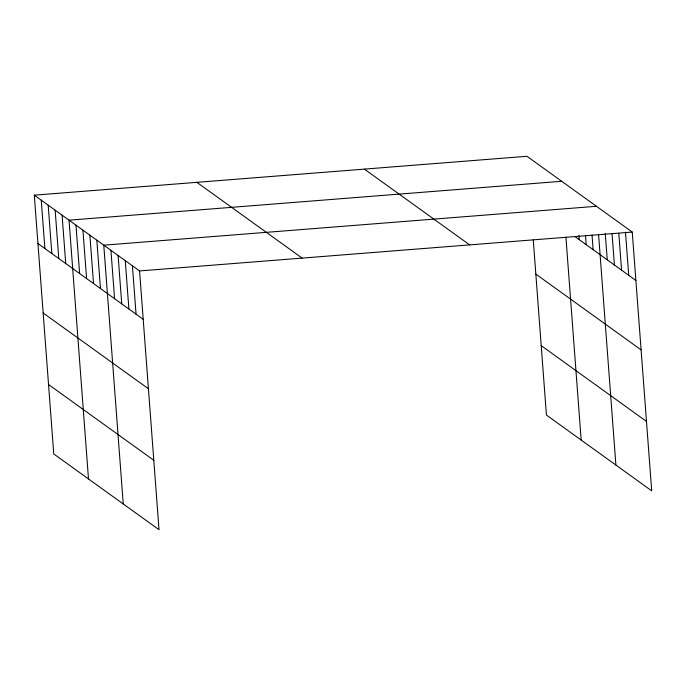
<?xml version="1.0" encoding="UTF-8"?>
<svg xmlns="http://www.w3.org/2000/svg" width="686" height="686" viewBox="0 0 686 686"><rect width="100%" height="100%" fill="white"/><g stroke="black" fill="none" stroke-linecap="round" stroke-linejoin="round"><path stroke-width="1.03" d="M34.3 195.167L139.567 270.936L159.023 529.712L53.757 453.943L34.3 195.167L526.977 156.288L632.243 232.057L651.7 490.833L546.433 415.064L533.262 239.929M561.714 181.284L69.037 220.172L88.494 478.948M596.451 206.289L103.775 245.176L123.24 503.953M139.567 270.936L632.243 232.057M574.902 236.559L635.879 280.445M535.835 274.108L641.101 349.877M364.395 169.116L469.661 244.885M541.211 345.641L646.478 421.41M196.882 182.339L302.149 258.108M37.936 243.556L143.211 319.324M43.158 312.988L148.425 388.756M48.535 384.52L153.81 460.289M625.478 232.16L628.719 275.292M618.798 233.317L621.567 270.138M612.032 233.429L614.407 264.993M605.266 233.54L607.247 259.84M598.586 234.698L615.908 465.074M592.035 234.955L593.141 249.687M585.484 235.212L586.196 244.688M578.933 235.478L579.25 239.68M565.916 237.159L581.171 440.069M132.415 265.782L136.051 314.179M125.255 260.629L128.891 309.026M118.095 255.475L121.731 303.872M110.935 250.321L114.579 298.719M96.829 240.169L100.465 288.566M89.883 235.169L93.519 283.567M82.937 230.17L86.573 278.567M75.983 225.171L79.627 273.56M62.092 215.172L65.727 263.561M55.146 210.165L58.782 258.562M48.192 205.165L51.836 253.563M41.246 200.166L44.89 248.564"/></g></svg>
